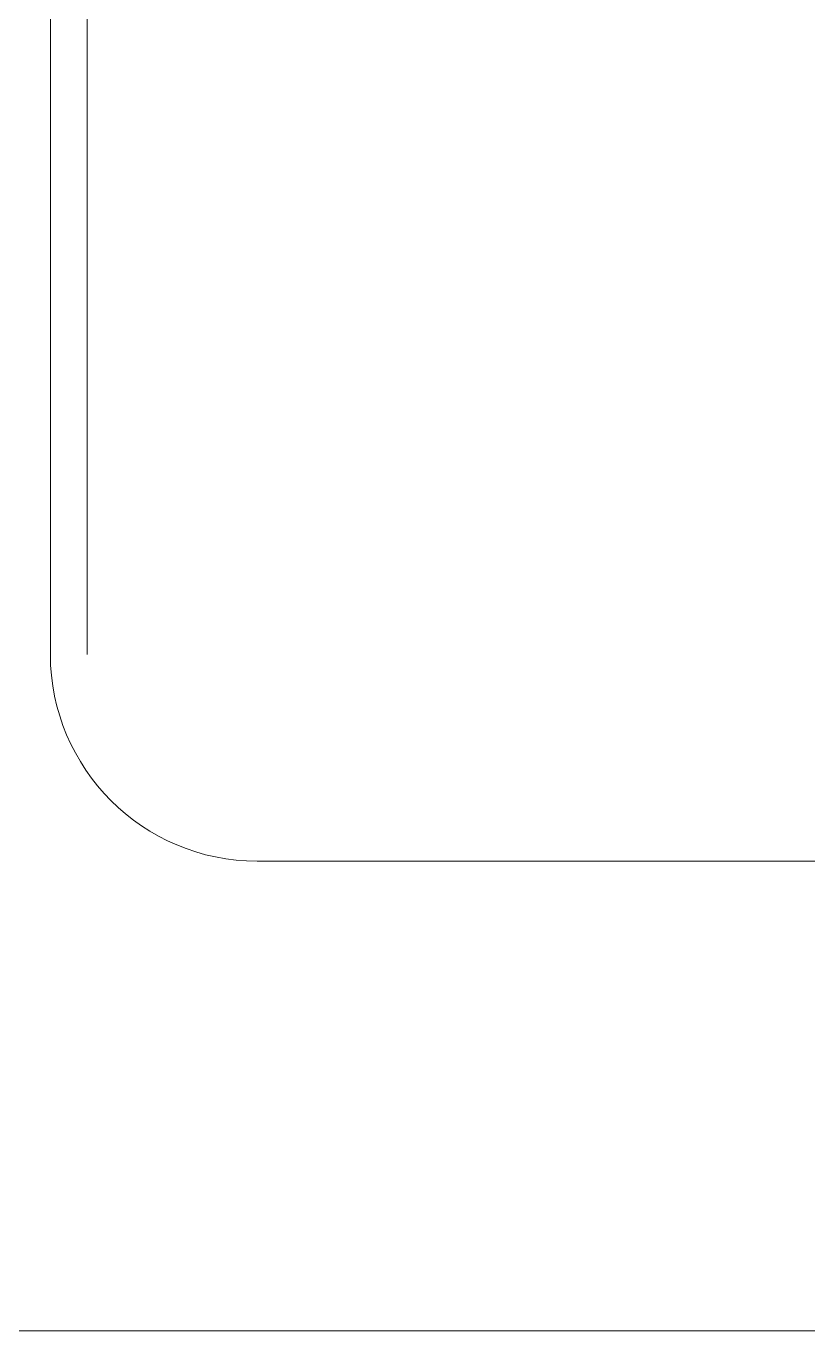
# Model space of a CAD drawing. Header units: metres. Extents: x -18745 to 220762, y -1579758 to -1356048.
# Drawn here: x 170883.6 to 170955.7, y -1430412.7 to -1430292.3 of the extents above; entities that cross this region are included whole.
import ezdxf

# ---------------------------------------------------------------- set-up
doc = ezdxf.new("R2010")
doc.units = ezdxf.units.M
doc.layers.get('0').update_dxf_attribs({"lineweight": 0})
for name, color, linetype, lineweight in [('A-100 - Copy$0$Medical Equipment and Furniture', 8, 'Continuous', 0), ('A-100 - Copy$0$Medical Equipment and Furniture1', 8, 'Continuous', 5), ('A-100 - Copy$0$Walls', 8, 'Continuous', 0)]:
    doc.layers.add(name, color=color, linetype=linetype, lineweight=lineweight)

# ---------------------------------------------------------------- blocks, each defined once
blk = doc.blocks.new('A-100 - Copy$0$GF21008-P')
at = {"layer": 'A-100 - Copy$0$Medical Equipment and Furniture1'}
for p, q in [((-0.77088, 0), (0.79062, 0)), ((0.80631, -0.18414), (0.80631, -0.01908)), ((0.8097, -0.18414), (0.8097, -0.01908))]:
    blk.add_line(p, q, dxfattribs=at)
blk.add_arc((0.79062, -0.01908), 0.01908, 0, 90, dxfattribs=at)
blk = doc.blocks.new('A-100 - Copy')
at = {"layer": 'A-100 - Copy$0$Walls'}
blk.add_line((168262.18, -1430412.69, 0), (175033.28, -1430412.69, 0), dxfattribs=at)
at = {"layer": 'A-100 - Copy$0$Medical Equipment and Furniture', "xscale": 1000, "yscale": 1000, "zscale": 1000, "rotation": 179.9999999999998}
blk.add_blockref('A-100 - Copy$0$GF21008-P', (171695.53, -1430369.36, 0), dxfattribs=at)

msp = doc.modelspace()

# ---------------------------------------------------------------- block references
msp.add_blockref('A-100 - Copy', (0, 0))

doc.saveas('drawing.dxf')
